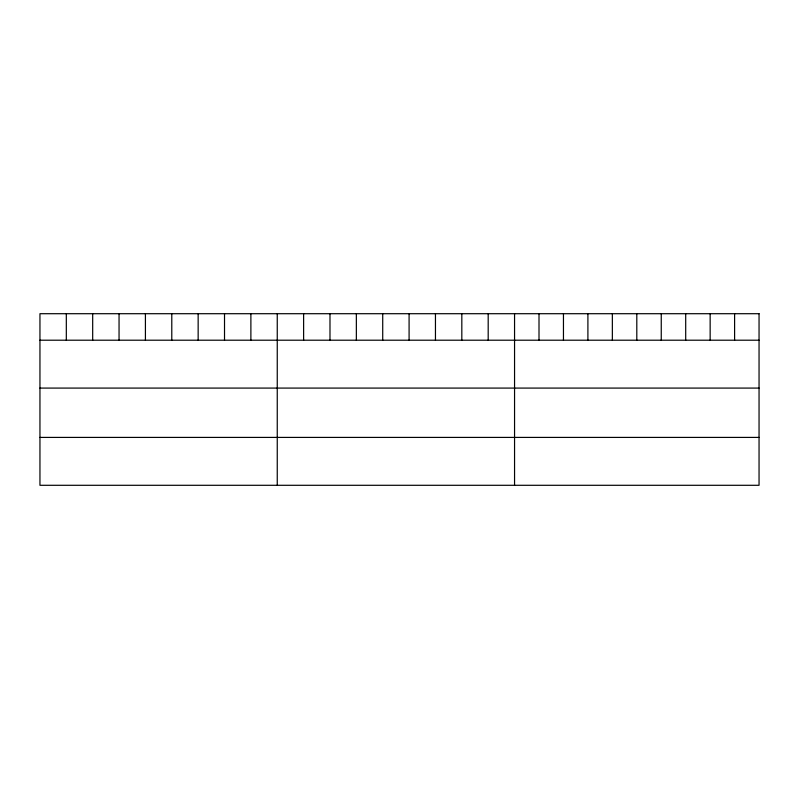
<?xml version="1.0" encoding="UTF-8"?>
<svg xmlns="http://www.w3.org/2000/svg" width="799" height="799" viewBox="0 0 799 799"><rect width="100%" height="100%" fill="white"/><g stroke="black" fill="none" stroke-linecap="round" stroke-linejoin="round"><path stroke-width="1.2" d="M39.95 340.204L759.05 340.204M39.95 388.084L759.05 388.084M39.95 437.413L759.05 437.413M734.601 313.707L734.601 340.204M710.151 313.707L710.151 340.204M685.702 313.707L685.702 340.204M661.252 313.707L661.252 340.204M636.803 313.707L636.803 340.204M612.354 313.707L612.354 340.204M587.904 313.707L587.904 340.204M563.455 313.707L563.455 340.204M539.005 313.707L539.005 340.204M514.556 313.707L514.556 485.293M488.189 313.707L488.189 340.204M461.822 313.707L461.822 340.204M435.455 313.707L435.455 340.204M409.088 313.707L409.088 340.204M382.721 313.707L382.721 340.204M356.354 313.707L356.354 340.204M329.987 313.707L329.987 340.204M303.62 313.707L303.62 340.204M277.253 313.707L277.253 485.293M250.886 313.707L250.886 340.204M224.519 313.707L224.519 340.204M198.152 313.707L198.152 340.204M171.785 313.707L171.785 340.204M145.418 313.707L145.418 340.204M119.051 313.707L119.051 340.204M92.684 313.707L92.684 340.204M66.317 313.707L66.317 340.204M759.05 313.707L39.95 313.707L39.95 485.293L759.05 485.293L759.05 313.707"/></g></svg>
